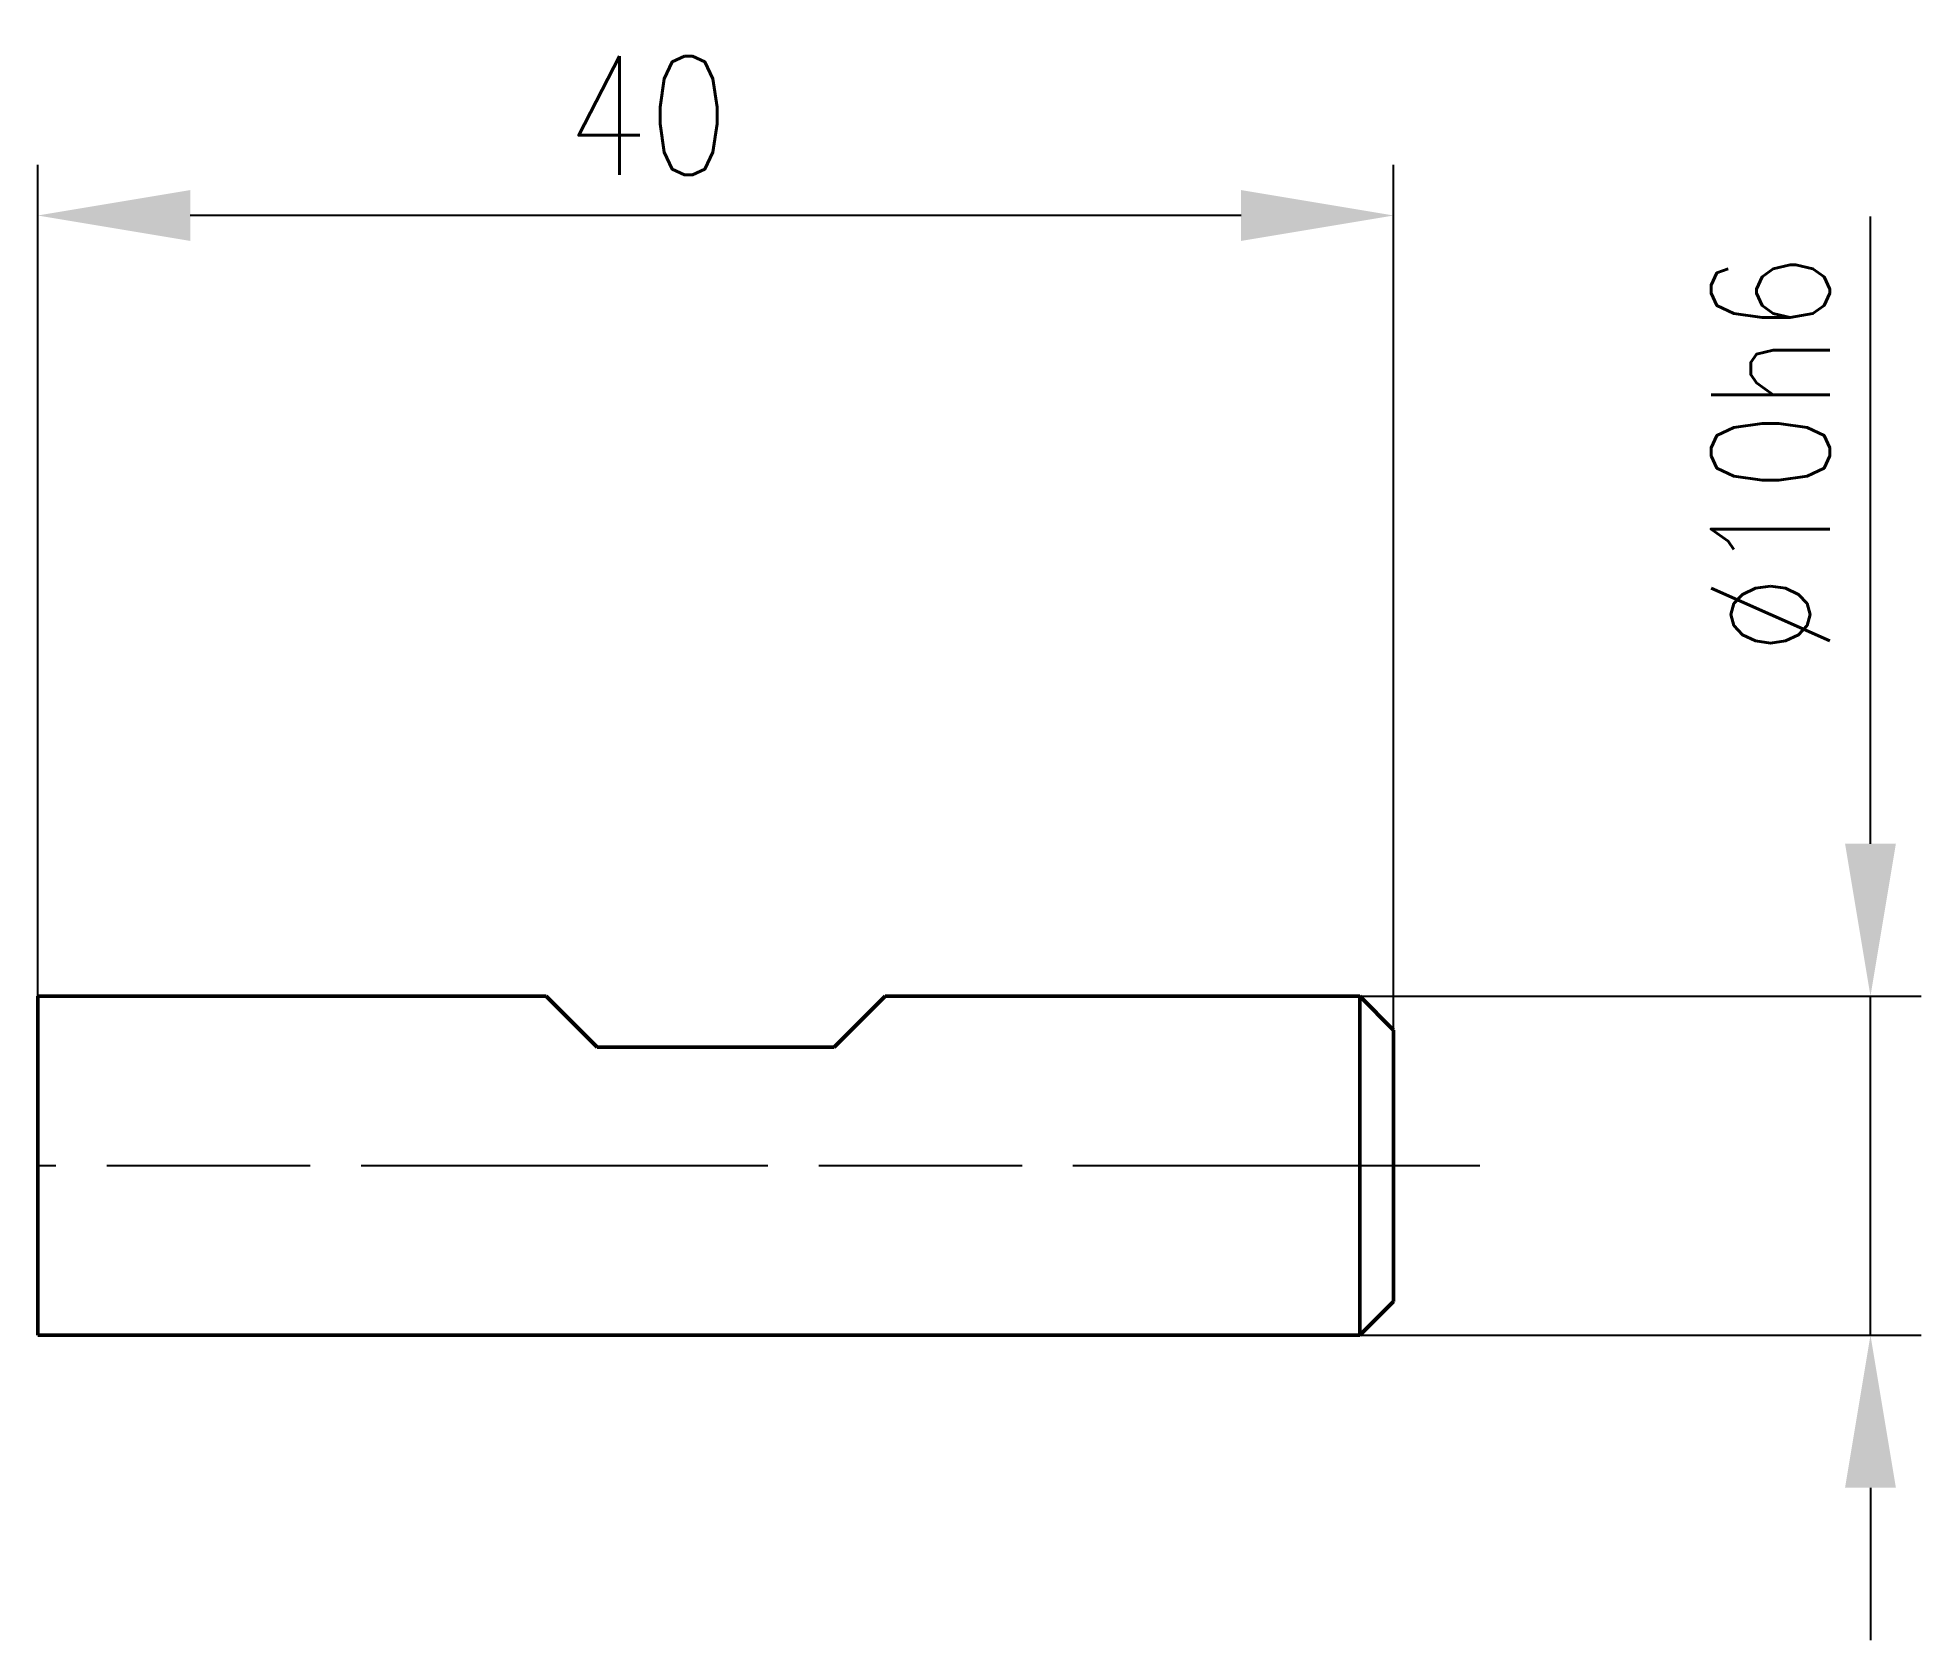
# Model space of a CAD drawing. Header units: millimetres. Extents: x 0 to 55.6, y -14 to 33.3.
import ezdxf

# ---------------------------------------------------------------- set-up
doc = ezdxf.new("R2010")
doc.units = ezdxf.units.MM
doc.header["$LTSCALE"] = 2
doc.linetypes.add('LONGDASH_DASH', pattern=[10.5, 6, -0.75, 3, -0.75])
for name, color, linetype, lineweight in [('1', 4, 'Continuous', 50), ('SK1', 4, 'Continuous', 50), ('SK2', 7, 'Continuous', 25), ('SK4', 2, 'LONGDASH_DASH', 25)]:
    doc.layers.add(name, color=color, linetype=linetype, lineweight=lineweight)
doc.styles.add('SIMPLEX', font='simplex.shx', dxfattribs={"width": 0.8})
doc.dimstyles.new('WALTER_1', dxfattribs={"dimtxt": 3.5, "dimasz": 4.5, "dimexe": 1.5, "dimexo": 0, "dimgap": 1.2, "dimtad": 1, "dimdec": 3, "dimdsep": 46, "dimtxsty": 'SIMPLEX', "dimcen": 2.5, "dimazin": 2, "dimtfac": 1, "dimtdec": 3, "dimtmove": 0, "dimatfit": 0, "dimfxl": 1.25, "dimtolj": 1, "dimarcsym": 0})

# ---------------------------------------------------------------- blocks, each defined once
blk = doc.blocks.new('*D0')
at = {"layer": 'Defpoints', "color": 0, "transparency": 16777216}
for p in [(39, 5), (54.067, 5), (39, -5)]:
    blk.add_point(p, dxfattribs=at)
at = {"layer": 'SK2', "color": 0, "lineweight": -2, "transparency": 16777216}
for p, q in [((54.067, 9.5), (54.067, 28)), ((39, 5), (55.567, 5)), ((54.067, -5), (54.067, 5)), ((39, -5), (55.567, -5)), ((54.067, -9.5), (54.067, -14))]:
    blk.add_line(p, q, dxfattribs=at)
at = {"layer": 'SK2', "color": 0, "transparency": 16777216}
for points in [[(53.317, 9.5), (54.817, 9.5), (54.067, 5)], [(53.317, -9.5), (54.817, -9.5), (54.067, -5)]]:
    blk.add_solid(points, dxfattribs=at)
at = {"layer": 'SK2', "color": 0, "transparency": 16777216, "insert": (51.117, 21), "char_height": 3.5, "attachment_point": 5, "rotation": 90, "style": 'SIMPLEX'}
blk.add_mtext('\\A1;%%C10h6', dxfattribs=at)
blk = doc.blocks.new('*D1')
at = {"layer": 'Defpoints', "color": 0, "transparency": 16777216}
for p in [(0, 28.031), (0, 5), (40, 4)]:
    blk.add_point(p, dxfattribs=at)
at = {"layer": 'SK2', "color": 0, "lineweight": -2, "transparency": 16777216}
for p, q in [((0, 5), (0, 29.531)), ((40, 4), (40, 29.531)), ((35.5, 28.031), (4.5, 28.031))]:
    blk.add_line(p, q, dxfattribs=at)
at = {"layer": 'SK2', "color": 0, "transparency": 16777216}
for points in [[(4.5, 28.781), (4.5, 27.281), (0, 28.031)], [(35.5, 28.781), (35.5, 27.281), (40, 28.031)]]:
    blk.add_solid(points, dxfattribs=at)
at = {"layer": 'SK2', "color": 0, "transparency": 16777216, "insert": (18, 30.981), "char_height": 3.5, "attachment_point": 5, "style": 'SIMPLEX'}
blk.add_mtext('\\A1;40', dxfattribs=at)

msp = doc.modelspace()

# ---------------------------------------------------------------- linework, layer by layer
at = {"layer": '1'}
msp.add_line((0, 5), (0, -5), dxfattribs=at)
at = {"layer": '1', "color": 4, "linetype": 'Continuous'}
for p, q in [((16.5, 3.5), (15, 5)), ((25, 5), (23.5, 3.5)), ((23.5, 3.5), (16.5, 3.5))]:
    msp.add_line(p, q, dxfattribs=at)
at = {"layer": 'SK1'}
for p, q in [((0, 5), (15, 5)), ((25, 5), (39, 5)), ((39, 5), (39, -5)), ((40, 4), (39, 5)), ((40, 4), (40, -4)), ((39, -5), (40, -4)), ((39, -5), (0, -5))]:
    msp.add_line(p, q, dxfattribs=at)
at = {"layer": 'SK4'}
msp.add_line((42.5395, 0), (0, 0), dxfattribs=at)

# ---------------------------------------------------------------- dimensions: what is measured, and where the dimension line sits
at = {"layer": 'SK2'}
dim = msp.add_linear_dim(base=(0, 28.0306), p1=(40, 4), p2=(0, 5), angle=180, dimstyle='WALTER_1', dxfattribs=at)
dim.commit()
dim.dimension.update_dxf_attribs({"geometry": '*D1', "text_midpoint": (18, 28.0306), "dimtype": 128})
dim = msp.add_linear_dim(base=(54.0671, 5), p1=(39, -5), p2=(39, 5), angle=90, text='%%C<>h6', dimstyle='WALTER_1', dxfattribs=at)
dim.commit()
dim.dimension.update_dxf_attribs({"geometry": '*D0', "text_midpoint": (51.1171, 21)})

doc.saveas('drawing.dxf')
